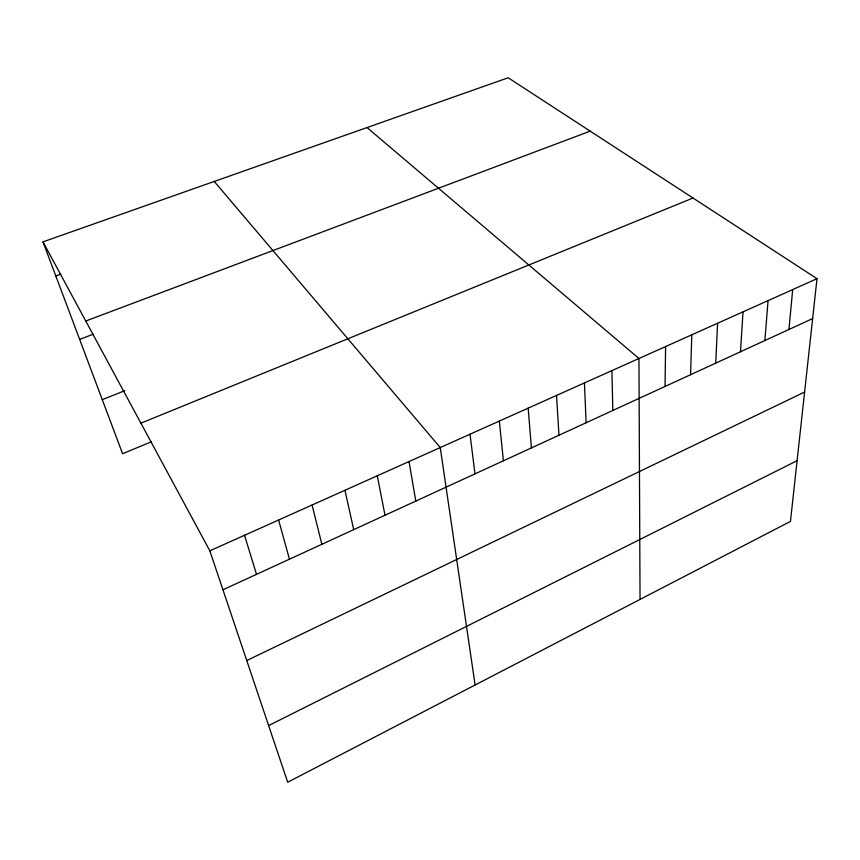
<?xml version="1.0" encoding="UTF-8"?>
<svg xmlns="http://www.w3.org/2000/svg" width="860" height="860" viewBox="0 0 860 860"><rect width="100%" height="100%" fill="white"/><g stroke="black" fill="none" stroke-linecap="round" stroke-linejoin="round"><path stroke-width="1.29" d="M665.049 386.452L665.586 346.558M690.569 374.713L691.795 334.809M715.713 363.156L717.605 323.242M740.481 351.762L743.018 311.858M764.884 340.538L768.055 300.635M788.932 329.477L792.705 289.583M817 278.694L790.458 521.396L287.692 782.224L209.84 550.83L43 241.853L508.174 77.776L817 278.694L209.84 550.83M268.632 725.582L797.091 460.691M246.755 660.544L804.605 392.042M222.944 589.777L812.635 318.576M151.328 441.825L122.582 453.714L43 241.853M140.911 423.174L693.02 198.036M102.275 399.663L124.85 390.676M79.636 339.399L93.331 334.185M85.753 321.027L590.196 131.139M55.792 275.899L60.748 274.103M367.037 127.559L638.958 358.491L640.034 599.431M214.237 181.449L440.245 447.565L475.107 684.99M244.541 535.285L256.495 574.351M278.608 520.01L289.454 559.193M312.083 505.003L321.855 544.294M344.967 490.264L353.696 529.642M377.282 475.784L385 515.247M409.037 461.551L415.788 501.09M470.033 434.214L474.967 473.871M499.337 421.077L503.412 460.788M528.169 408.156L531.415 447.909M556.528 395.439L558.978 435.235M584.445 382.926L586.111 422.754M611.922 370.617L612.825 410.467"/></g></svg>
